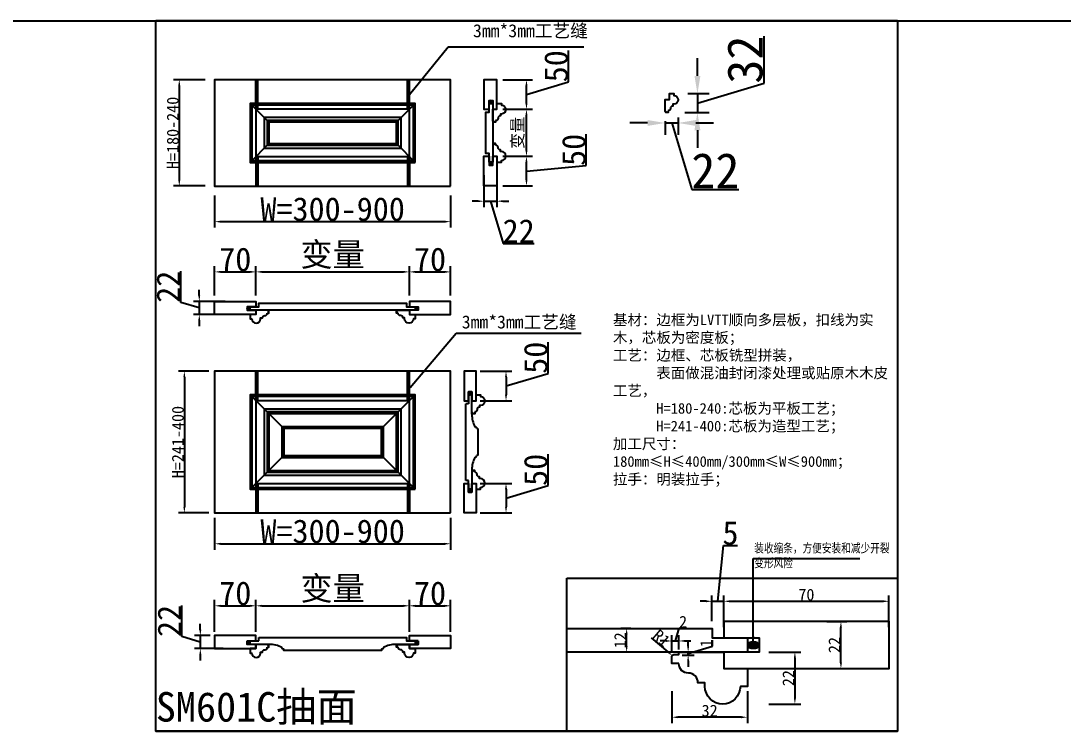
# Model space of a CAD drawing. Header units: millimetres. Extents: x 85186 to 129000, y -77269 to -36327.
# Drawn here: x 95786 to 97553, y -47209 to -46005 of the extents above; entities that cross this region are included whole.
import ezdxf

# ---------------------------------------------------------------- set-up
doc = ezdxf.new("R2010")
doc.units = ezdxf.units.MM
doc.styles.add('KLF-1_宋体', font='SimSun.ttf')
doc.styles.add('KLF_宋体', font='SimSun.ttf')
doc.styles.get("Standard").update_dxf_attribs({"font": 'SimSun.ttf'})
doc.styles.add('ZB_宋体', font='SimSun.ttf')
doc.styles.add('宋体', font='SimSun.ttf', dxfattribs={"width": 0.8})
doc.dimstyles.new('副本 客来福衣柜标注大', dxfattribs={"dimscale": 20, "dimtxt": 3, "dimasz": 1.5, "dimexe": 1, "dimexo": 1.5, "dimgap": 0.1, "dimtad": 1, "dimdec": 0, "dimzin": 0, "dimdsep": 46, "dimtxsty": 'KLF_宋体', "dimcen": 0, "dimclrd": 251, "dimclre": 251, "dimclrt": 256, "dimadec": 0, "dimazin": 0, "dimtfac": 1, "dimtdec": 0, "dimtofl": 0, "dimtmove": 1, "dimatfit": 3, "dimfxlon": 1, "dimtolj": 1, "dimtzin": 0, "dimarcsym": 0})
doc.dimstyles.new('客来福标注小', dxfattribs={"dimscale": 20, "dimtxt": 2, "dimasz": 0.5, "dimexe": 0.5, "dimexo": 0, "dimgap": 0.05, "dimtad": 1, "dimdec": 0, "dimzin": 0, "dimdsep": 46, "dimtxsty": 'Standard', "dimcen": 0, "dimclrd": 256, "dimclre": 256, "dimclrt": 256, "dimadec": 0, "dimazin": 0, "dimtfac": 1, "dimtdec": 0, "dimtofl": 0, "dimtmove": 1, "dimatfit": 3, "dimfxl": 2.2, "dimfxlon": 1, "dimtolj": 1, "dimtzin": 0, "dimarcsym": 0})

# ---------------------------------------------------------------- blocks, each defined once
blk = doc.blocks.new('*D2208')
at = {"lineweight": -2, "transparency": 16777216}
for p, q in [((96114.7, -47040.6), (96114.7, -46986.6)), ((96184.7, -47040.6), (96184.7, -46986.6)), ((96124.7, -46996.6), (96174.7, -46996.6))]:
    blk.add_line(p, q, dxfattribs=at)
at = {"transparency": 16777216}
for points in [[(96124.7, -46994.9), (96124.7, -46998.3), (96114.7, -46996.6)], [(96174.7, -46994.9), (96174.7, -46998.3), (96184.7, -46996.6)]]:
    blk.add_solid(points, dxfattribs=at)
at = {"layer": 'Defpoints', "color": 0, "transparency": 16777216}
for p in [(96184.7, -46996.6), (96114.7, -47047.2), (96184.7, -47047.2)]:
    blk.add_point(p, dxfattribs=at)
at = {"transparency": 16777216, "insert": (96149.7, -46975.6), "char_height": 40, "attachment_point": 5, "style": 'KLF-1_宋体'}
blk.add_mtext('\\A1;70', dxfattribs=at)
blk = doc.blocks.new('*D2209')
at = {"lineweight": -2, "transparency": 16777216}
for p, q in [((96184.7, -47040.6), (96184.7, -46986.6)), ((96444.7, -47040.6), (96444.7, -46986.6)), ((96194.7, -46996.6), (96434.7, -46996.6))]:
    blk.add_line(p, q, dxfattribs=at)
at = {"transparency": 16777216}
for points in [[(96194.7, -46994.9), (96194.7, -46998.3), (96184.7, -46996.6)], [(96434.7, -46994.9), (96434.7, -46998.3), (96444.7, -46996.6)]]:
    blk.add_solid(points, dxfattribs=at)
at = {"layer": 'Defpoints', "color": 0, "transparency": 16777216}
for p in [(96444.7, -46996.6), (96184.7, -47047.2), (96444.7, -47047.2)]:
    blk.add_point(p, dxfattribs=at)
at = {"transparency": 16777216, "insert": (96314.7, -46969.3), "char_height": 40, "attachment_point": 5, "style": 'KLF-1_宋体'}
blk.add_mtext('\\A1;变量', dxfattribs=at)
blk = doc.blocks.new('*D2210')
at = {"lineweight": -2, "transparency": 16777216}
for p, q in [((96444.7, -47040.6), (96444.7, -46986.6)), ((96514.7, -47040.6), (96514.7, -46986.6)), ((96454.7, -46996.6), (96504.7, -46996.6))]:
    blk.add_line(p, q, dxfattribs=at)
at = {"transparency": 16777216}
for points in [[(96454.7, -46994.9), (96454.7, -46998.3), (96444.7, -46996.6)], [(96504.7, -46994.9), (96504.7, -46998.3), (96514.7, -46996.6)]]:
    blk.add_solid(points, dxfattribs=at)
at = {"layer": 'Defpoints', "color": 0, "transparency": 16777216}
for p in [(96514.7, -46996.6), (96444.7, -47047.2), (96514.7, -47047.2)]:
    blk.add_point(p, dxfattribs=at)
at = {"transparency": 16777216, "insert": (96479.7, -46975.6), "char_height": 40, "attachment_point": 5, "style": 'KLF-1_宋体'}
blk.add_mtext('\\A1;70', dxfattribs=at)
blk = doc.blocks.new('*D2211')
at = {"lineweight": -2, "transparency": 16777216}
for p, q in [((96114.7, -46847.5), (96114.7, -46901.5)), ((96514.7, -46847.5), (96514.7, -46901.5)), ((96124.7, -46891.5), (96504.7, -46891.5))]:
    blk.add_line(p, q, dxfattribs=at)
at = {"transparency": 16777216}
for points in [[(96124.7, -46889.8), (96124.7, -46893.1), (96114.7, -46891.5)], [(96504.7, -46889.8), (96504.7, -46893.1), (96514.7, -46891.5)]]:
    blk.add_solid(points, dxfattribs=at)
at = {"layer": 'Defpoints', "color": 0, "transparency": 16777216}
for p in [(96114.7, -46839.1), (96514.7, -46839.1), (96514.7, -46891.5)]:
    blk.add_point(p, dxfattribs=at)
at = {"transparency": 16777216, "insert": (96314.7, -46870.5), "char_height": 40, "attachment_point": 5, "style": 'KLF-1_宋体'}
blk.add_mtext('\\A1;W=300-900', dxfattribs=at)
blk = doc.blocks.new('*D2212')
at = {"lineweight": -2, "transparency": 16777216}
for p, q in [((96104.7, -46599.1), (96053.4, -46599.1)), ((96063.4, -46609.1), (96063.4, -46829.1)), ((96104.7, -46839.1), (96053.4, -46839.1))]:
    blk.add_line(p, q, dxfattribs=at)
at = {"transparency": 16777216}
for points in [[(96061.7, -46609.1), (96065, -46609.1), (96063.4, -46599.1)], [(96061.7, -46829.1), (96065, -46829.1), (96063.4, -46839.1)]]:
    blk.add_solid(points, dxfattribs=at)
at = {"layer": 'Defpoints', "color": 0, "transparency": 16777216}
for p in [(96104.7, -46599.1), (96063.4, -46839.1), (96104.7, -46839.1)]:
    blk.add_point(p, dxfattribs=at)
at = {"transparency": 16777216, "insert": (96052.4, -46719.1), "char_height": 40, "attachment_point": 5, "rotation": 90, "style": 'KLF-1_宋体'}
blk.add_mtext('\\A1;{\\H0.5x;H=241-400}', dxfattribs=at)
blk = doc.blocks.new('*D2213')
at = {"lineweight": -2, "transparency": 16777216}
for p, q in [((96114.7, -46301.6), (96114.7, -46355.6)), ((96514.7, -46301.6), (96514.7, -46355.6)), ((96124.7, -46345.6), (96504.7, -46345.6))]:
    blk.add_line(p, q, dxfattribs=at)
at = {"transparency": 16777216}
for points in [[(96124.7, -46344), (96124.7, -46347.3), (96114.7, -46345.6)], [(96504.7, -46344), (96504.7, -46347.3), (96514.7, -46345.6)]]:
    blk.add_solid(points, dxfattribs=at)
at = {"layer": 'Defpoints', "color": 0, "transparency": 16777216}
for p in [(96114.7, -46294.8), (96514.7, -46294.8), (96514.7, -46345.6)]:
    blk.add_point(p, dxfattribs=at)
at = {"transparency": 16777216, "insert": (96314.7, -46324.6), "char_height": 40, "attachment_point": 5, "style": 'KLF-1_宋体'}
blk.add_mtext('\\A1;W=300-900', dxfattribs=at)
blk = doc.blocks.new('*D2214')
at = {"lineweight": -2, "transparency": 16777216}
for p, q in [((96114.7, -46470.8), (96114.7, -46420.8)), ((96184.7, -46470.8), (96184.7, -46420.8)), ((96124.7, -46430.8), (96174.7, -46430.8))]:
    blk.add_line(p, q, dxfattribs=at)
at = {"transparency": 16777216}
for points in [[(96124.7, -46429.1), (96124.7, -46432.4), (96114.7, -46430.8)], [(96174.7, -46429.1), (96174.7, -46432.4), (96184.7, -46430.8)]]:
    blk.add_solid(points, dxfattribs=at)
at = {"layer": 'Defpoints', "color": 0, "transparency": 16777216}
for p in [(96184.7, -46430.8), (96114.7, -46470.8), (96184.7, -46470.8)]:
    blk.add_point(p, dxfattribs=at)
at = {"transparency": 16777216, "insert": (96149.7, -46409.8), "char_height": 40, "attachment_point": 5, "style": 'KLF-1_宋体'}
blk.add_mtext('\\A1;70', dxfattribs=at)
blk = doc.blocks.new('*D2215')
at = {"lineweight": -2, "transparency": 16777216}
for p, q in [((96184.7, -46470.8), (96184.7, -46420.8)), ((96444.7, -46470.8), (96444.7, -46420.8)), ((96194.7, -46430.8), (96434.7, -46430.8))]:
    blk.add_line(p, q, dxfattribs=at)
at = {"transparency": 16777216}
for points in [[(96194.7, -46429.1), (96194.7, -46432.4), (96184.7, -46430.8)], [(96434.7, -46429.1), (96434.7, -46432.4), (96444.7, -46430.8)]]:
    blk.add_solid(points, dxfattribs=at)
at = {"layer": 'Defpoints', "color": 0, "transparency": 16777216}
for p in [(96444.7, -46430.8), (96184.7, -46470.8), (96444.7, -46470.8)]:
    blk.add_point(p, dxfattribs=at)
at = {"transparency": 16777216, "insert": (96314.7, -46403.5), "char_height": 40, "attachment_point": 5, "style": 'KLF-1_宋体'}
blk.add_mtext('\\A1;变量', dxfattribs=at)
blk = doc.blocks.new('*D2216')
at = {"lineweight": -2, "transparency": 16777216}
for p, q in [((96444.7, -46470.8), (96444.7, -46420.8)), ((96514.7, -46470.8), (96514.7, -46420.8)), ((96454.7, -46430.8), (96504.7, -46430.8))]:
    blk.add_line(p, q, dxfattribs=at)
at = {"transparency": 16777216}
for points in [[(96454.7, -46429.1), (96454.7, -46432.4), (96444.7, -46430.8)], [(96504.7, -46429.1), (96504.7, -46432.4), (96514.7, -46430.8)]]:
    blk.add_solid(points, dxfattribs=at)
at = {"layer": 'Defpoints', "color": 0, "transparency": 16777216}
for p in [(96514.7, -46430.8), (96444.7, -46470.8), (96514.7, -46470.8)]:
    blk.add_point(p, dxfattribs=at)
at = {"transparency": 16777216, "insert": (96479.7, -46409.8), "char_height": 40, "attachment_point": 5, "style": 'KLF-1_宋体'}
blk.add_mtext('\\A1;70', dxfattribs=at)
blk = doc.blocks.new('*D2217')
at = {"lineweight": -2, "transparency": 16777216}
for p, q in [((96098.8, -46105.2), (96044.8, -46105.2)), ((96054.8, -46115.2), (96054.8, -46275.2)), ((96098.8, -46285.2), (96044.8, -46285.2))]:
    blk.add_line(p, q, dxfattribs=at)
at = {"transparency": 16777216}
for points in [[(96053.1, -46115.2), (96056.4, -46115.2), (96054.8, -46105.2)], [(96053.1, -46275.2), (96056.4, -46275.2), (96054.8, -46285.2)]]:
    blk.add_solid(points, dxfattribs=at)
at = {"layer": 'Defpoints', "color": 0, "transparency": 16777216}
for p in [(96101.9, -46105.2), (96054.8, -46285.2), (96101.9, -46285.2)]:
    blk.add_point(p, dxfattribs=at)
at = {"transparency": 16777216, "insert": (96043.8, -46195.2), "char_height": 40, "attachment_point": 5, "rotation": 90, "style": 'KLF-1_宋体'}
blk.add_mtext('\\A1;{\\H0.5x;H=180-240}', dxfattribs=at)
blk = doc.blocks.new('*D2227')
at = {"lineweight": -2, "transparency": 16777216}
for p, q in [((97054.2, -47075.1), (97108.2, -47075.1)), ((97098.2, -47085.1), (97098.2, -47153.1)), ((97054.2, -47163.1), (97108.2, -47163.1))]:
    blk.add_line(p, q, dxfattribs=at)
at = {"transparency": 16777216}
for points in [[(97096.5, -47085.1), (97099.9, -47085.1), (97098.2, -47075.1)], [(97096.5, -47153.1), (97099.9, -47153.1), (97098.2, -47163.1)]]:
    blk.add_solid(points, dxfattribs=at)
at = {"layer": 'Defpoints', "color": 0, "transparency": 16777216}
for p in [(96962.8, -47075.1), (96975.7, -47163.1), (97098.2, -47163.1)]:
    blk.add_point(p, dxfattribs=at)
at = {"transparency": 16777216, "insert": (97087.2, -47119.1), "char_height": 40, "attachment_point": 5, "rotation": 90, "style": 'KLF-1_宋体'}
blk.add_mtext('\\A1;{\\H0.5x;22}', dxfattribs=at)
blk = doc.blocks.new('*D2228')
at = {"lineweight": -2, "transparency": 16777216}
for p, q in [((96889.7, -47141.4), (96889.7, -47195.4)), ((97017.7, -47141.4), (97017.7, -47195.4)), ((97007.7, -47185.4), (96899.7, -47185.4))]:
    blk.add_line(p, q, dxfattribs=at)
at = {"transparency": 16777216}
for points in [[(96899.7, -47183.7), (96899.7, -47187.1), (96889.7, -47185.4)], [(97007.7, -47183.7), (97007.7, -47187.1), (97017.7, -47185.4)]]:
    blk.add_solid(points, dxfattribs=at)
at = {"layer": 'Defpoints', "color": 0, "transparency": 16777216}
for p in [(96889.7, -47086.3), (97017.7, -47118.1), (96889.7, -47185.4)]:
    blk.add_point(p, dxfattribs=at)
at = {"transparency": 16777216, "insert": (96953.7, -47174.4), "char_height": 40, "attachment_point": 5, "style": 'KLF-1_宋体'}
blk.add_mtext('\\A1;{\\H0.5x;32}', dxfattribs=at)
blk = doc.blocks.new('*D2277')
at = {"lineweight": -2, "transparency": 16777216}
for p, q in [((97152.1, -47023.1), (97186.2, -47023.1)), ((97176.2, -47093.1), (97176.2, -47033.1)), ((97152.1, -47103.1), (97186.2, -47103.1))]:
    blk.add_line(p, q, dxfattribs=at)
at = {"transparency": 16777216}
for points in [[(97174.6, -47033.1), (97177.9, -47033.1), (97176.2, -47023.1)], [(97174.6, -47093.1), (97177.9, -47093.1), (97176.2, -47103.1)]]:
    blk.add_solid(points, dxfattribs=at)
at = {"layer": 'Defpoints', "color": 0, "transparency": 16777216}
for p in [(97152.1, -47023.1), (97176.2, -47023.1), (97152.1, -47103.1)]:
    blk.add_point(p, dxfattribs=at)
at = {"transparency": 16777216, "insert": (97165.2, -47063.1), "char_height": 40, "attachment_point": 5, "rotation": 90, "style": 'KLF-1_宋体'}
blk.add_mtext('\\A1;{\\H0.5x;22}', dxfattribs=at)
blk = doc.blocks.new('*D2278')
at = {"lineweight": -2, "transparency": 16777216}
for p, q in [((96977.7, -47032.9), (96977.7, -46978.9)), ((96987.7, -46988.9), (97247.7, -46988.9)), ((97257.7, -47032.9), (97257.7, -46978.9))]:
    blk.add_line(p, q, dxfattribs=at)
at = {"transparency": 16777216}
for points in [[(96987.7, -46987.3), (96987.7, -46990.6), (96977.7, -46988.9)], [(97247.7, -46987.3), (97247.7, -46990.6), (97257.7, -46988.9)]]:
    blk.add_solid(points, dxfattribs=at)
at = {"layer": 'Defpoints', "color": 0, "transparency": 16777216}
for p in [(97257.7, -46988.9), (96977.7, -47099.4), (97257.7, -47099.4)]:
    blk.add_point(p, dxfattribs=at)
at = {"transparency": 16777216, "insert": (97117.7, -46977.9), "char_height": 40, "attachment_point": 5, "style": 'KLF-1_宋体'}
blk.add_mtext('\\A1;{\\H0.5x;70}', dxfattribs=at)
blk = doc.blocks.new('*D2279')
at = {"lineweight": -2, "transparency": 16777216}
for p, q in [((96967.7, -46988.9), (96977.2, -46894.3)), ((96977.2, -46894.3), (97000.9, -46894.3)), ((96947.7, -46988.9), (96937.7, -46988.9)), ((96957.7, -47022.6), (96957.7, -46978.9)), ((96957.7, -46988.9), (96977.7, -46988.9)), ((96977.7, -47024.6), (96977.7, -46978.9)), ((96987.7, -46988.9), (96997.7, -46988.9))]:
    blk.add_line(p, q, dxfattribs=at)
at = {"transparency": 16777216}
for points in [[(96947.7, -46987.3), (96947.7, -46990.6), (96957.7, -46988.9)], [(96987.7, -46987.3), (96987.7, -46990.6), (96977.7, -46988.9)]]:
    blk.add_solid(points, dxfattribs=at)
at = {"layer": 'Defpoints', "color": 0, "transparency": 16777216}
for p in [(96977.7, -46988.9), (96957.7, -47022.6), (96977.7, -47024.6)]:
    blk.add_point(p, dxfattribs=at)
at = {"transparency": 16777216, "insert": (96989, -46873.3), "char_height": 40, "attachment_point": 5, "style": 'KLF-1_宋体'}
blk.add_mtext('\\A1;5', dxfattribs=at)
blk = doc.blocks.new('*D2280')
at = {"lineweight": -2, "transparency": 16777216}
for p, q in [((96058.9, -47048.7), (96058.9, -46996)), ((96090.4, -47037.2), (96090.4, -47027.2)), ((96090.4, -47058.2), (96058.9, -47048.7)), ((96107.4, -47047.2), (96080.4, -47047.2)), ((96090.4, -47047.2), (96090.4, -47069.2)), ((96129.3, -47069.2), (96080.4, -47069.2)), ((96090.4, -47079.2), (96090.4, -47089.2))]:
    blk.add_line(p, q, dxfattribs=at)
at = {"transparency": 16777216}
for points in [[(96088.8, -47037.2), (96092.1, -47037.2), (96090.4, -47047.2)], [(96088.8, -47079.2), (96092.1, -47079.2), (96090.4, -47069.2)]]:
    blk.add_solid(points, dxfattribs=at)
at = {"layer": 'Defpoints', "color": 0, "transparency": 16777216}
for p in [(96107.4, -47047.2), (96090.4, -47069.2), (96129.3, -47069.2)]:
    blk.add_point(p, dxfattribs=at)
at = {"transparency": 16777216, "insert": (96037.9, -47022.3), "char_height": 40, "attachment_point": 5, "rotation": 90, "style": 'KLF-1_宋体'}
blk.add_mtext('\\A1;22', dxfattribs=at)
blk = doc.blocks.new('*D2281')
at = {"lineweight": -2, "transparency": 16777216}
for p, q in [((96057.2, -46482.4), (96057.2, -46429.7)), ((96088.7, -46470.9), (96088.7, -46460.9)), ((96132.7, -46480.9), (96078.7, -46480.9)), ((96088.7, -46480.9), (96088.7, -46502.9)), ((96088.7, -46491.9), (96057.2, -46482.4)), ((96132.7, -46502.9), (96078.7, -46502.9)), ((96088.7, -46512.9), (96088.7, -46522.9))]:
    blk.add_line(p, q, dxfattribs=at)
at = {"transparency": 16777216}
for points in [[(96087, -46470.9), (96090.3, -46470.9), (96088.7, -46480.9)], [(96087, -46512.9), (96090.3, -46512.9), (96088.7, -46502.9)]]:
    blk.add_solid(points, dxfattribs=at)
at = {"layer": 'Defpoints', "color": 0, "transparency": 16777216}
for p in [(96137.2, -46480.9), (96088.7, -46502.9), (96137.2, -46502.9)]:
    blk.add_point(p, dxfattribs=at)
at = {"transparency": 16777216, "insert": (96036.2, -46456), "char_height": 40, "attachment_point": 5, "rotation": 90, "style": 'KLF-1_宋体'}
blk.add_mtext('\\A1;22', dxfattribs=at)
blk = doc.blocks.new('*D2282')
at = {"lineweight": -2, "transparency": 16777216}
for p, q in [((96820.1, -47035.1), (96803, -47035.1)), ((96813, -47065.1), (96813, -47045.1)), ((96820.1, -47075.1), (96803, -47075.1))]:
    blk.add_line(p, q, dxfattribs=at)
at = {"transparency": 16777216}
for points in [[(96811.3, -47045.1), (96814.7, -47045.1), (96813, -47035.1)], [(96811.3, -47065.1), (96814.7, -47065.1), (96813, -47075.1)]]:
    blk.add_solid(points, dxfattribs=at)
at = {"layer": 'Defpoints', "color": 0, "transparency": 16777216}
for p in [(96813, -47035.1), (96820.1, -47035.1), (96820.1, -47075.1)]:
    blk.add_point(p, dxfattribs=at)
at = {"transparency": 16777216, "insert": (96802, -47055.1), "char_height": 40, "attachment_point": 5, "rotation": 90, "style": 'KLF-1_宋体'}
blk.add_mtext('\\A1;{\\H0.5x;12}', dxfattribs=at)
blk = doc.blocks.new('*D2289')
at = {"lineweight": -2, "transparency": 16777216}
for p, q in [((96680.1, -46602.7), (96680.1, -46549.7)), ((96564.6, -46599.1), (96618.6, -46599.1)), ((96608.6, -46624.1), (96680.1, -46602.7)), ((96608.6, -46609.1), (96608.6, -46639.1)), ((96564.6, -46649.1), (96618.6, -46649.1))]:
    blk.add_line(p, q, dxfattribs=at)
at = {"transparency": 16777216}
for points in [[(96606.9, -46609.1), (96610.3, -46609.1), (96608.6, -46599.1)], [(96606.9, -46639.1), (96610.3, -46639.1), (96608.6, -46649.1)]]:
    blk.add_solid(points, dxfattribs=at)
at = {"layer": 'Defpoints', "color": 0, "transparency": 16777216}
for p in [(96463.8, -46599.1), (96463.8, -46649.1), (96608.6, -46649.1)]:
    blk.add_point(p, dxfattribs=at)
at = {"transparency": 16777216, "insert": (96659.1, -46576.2), "char_height": 40, "attachment_point": 5, "rotation": 90, "style": 'KLF-1_宋体'}
blk.add_mtext('\\A1;50', dxfattribs=at)
blk = doc.blocks.new('*D2290')
at = {"lineweight": -2, "transparency": 16777216}
for p, q in [((96680.1, -46792.7), (96680.1, -46739.7)), ((96564.6, -46789.1), (96618.6, -46789.1)), ((96608.6, -46814.1), (96680.1, -46792.7)), ((96608.6, -46799.1), (96608.6, -46829.1)), ((96564.6, -46839.1), (96618.6, -46839.1))]:
    blk.add_line(p, q, dxfattribs=at)
at = {"transparency": 16777216}
for points in [[(96606.9, -46799.1), (96610.3, -46799.1), (96608.6, -46789.1)], [(96606.9, -46829.1), (96610.3, -46829.1), (96608.6, -46839.1)]]:
    blk.add_solid(points, dxfattribs=at)
at = {"layer": 'Defpoints', "color": 0, "transparency": 16777216}
for p in [(96463.8, -46789.1), (96463.8, -46839.1), (96608.6, -46839.1)]:
    blk.add_point(p, dxfattribs=at)
at = {"transparency": 16777216, "insert": (96659.1, -46766.2), "char_height": 40, "attachment_point": 5, "rotation": 90, "style": 'KLF-1_宋体'}
blk.add_mtext('\\A1;50', dxfattribs=at)
blk = doc.blocks.new('*D2291')
at = {"lineweight": -2, "transparency": 16777216}
for p, q in [((96571.2, -46267), (96571.2, -46321)), ((96593.2, -46267), (96593.2, -46321)), ((96561.2, -46311), (96551.2, -46311)), ((96571.2, -46311), (96593.2, -46311)), ((96582.2, -46311), (96603.6, -46382.5)), ((96603.2, -46311), (96613.2, -46311)), ((96603.6, -46382.5), (96656.3, -46382.5))]:
    blk.add_line(p, q, dxfattribs=at)
at = {"transparency": 16777216}
for points in [[(96561.2, -46309.3), (96561.2, -46312.6), (96571.2, -46311)], [(96603.2, -46309.3), (96603.2, -46312.6), (96593.2, -46311)]]:
    blk.add_solid(points, dxfattribs=at)
at = {"layer": 'Defpoints', "color": 0, "transparency": 16777216}
for p in [(96571.2, -46262.4), (96593.2, -46262.4), (96593.2, -46311)]:
    blk.add_point(p, dxfattribs=at)
at = {"transparency": 16777216, "insert": (96630, -46361.5), "char_height": 40, "attachment_point": 5, "style": 'KLF-1_宋体'}
blk.add_mtext('\\A1;22', dxfattribs=at)
blk = doc.blocks.new('*D2292')
at = {"lineweight": -2, "transparency": 16777216}
for p, q in [((96744.7, -46250.5), (96744.7, -46197.5)), ((96603.2, -46234.9), (96653.2, -46234.9)), ((96643.2, -46274.9), (96643.2, -46244.9)), ((96643.2, -46259.9), (96744.7, -46250.5)), ((96603.2, -46284.9), (96653.2, -46284.9))]:
    blk.add_line(p, q, dxfattribs=at)
at = {"transparency": 16777216}
for points in [[(96641.6, -46244.9), (96644.9, -46244.9), (96643.2, -46234.9)], [(96641.6, -46274.9), (96644.9, -46274.9), (96643.2, -46284.9)]]:
    blk.add_solid(points, dxfattribs=at)
at = {"layer": 'Defpoints', "color": 0, "transparency": 16777216}
for p in [(96603.2, -46234.9), (96643.2, -46234.9), (96603.2, -46284.9)]:
    blk.add_point(p, dxfattribs=at)
at = {"transparency": 16777216, "insert": (96723.7, -46224), "char_height": 40, "attachment_point": 5, "rotation": 90, "style": 'KLF-1_宋体'}
blk.add_mtext('\\A1;50', dxfattribs=at)
blk = doc.blocks.new('*D2293')
at = {"lineweight": -2, "transparency": 16777216}
for p, q in [((96603.2, -46155.2), (96653.2, -46155.2)), ((96643.2, -46224.9), (96643.2, -46165.2)), ((96603.2, -46234.9), (96653.2, -46234.9))]:
    blk.add_line(p, q, dxfattribs=at)
at = {"transparency": 16777216}
for points in [[(96641.6, -46165.2), (96644.9, -46165.2), (96643.2, -46155.2)], [(96641.6, -46224.9), (96644.9, -46224.9), (96643.2, -46234.9)]]:
    blk.add_solid(points, dxfattribs=at)
at = {"layer": 'Defpoints', "color": 0, "transparency": 16777216}
for p in [(96603.2, -46155.2), (96643.2, -46155.2), (96603.2, -46234.9)]:
    blk.add_point(p, dxfattribs=at)
at = {"transparency": 16777216, "insert": (96629.1, -46195.1), "char_height": 40, "attachment_point": 5, "rotation": 90, "style": 'KLF-1_宋体'}
blk.add_mtext('\\A1;{\\H0.5x;变量}', dxfattribs=at)
blk = doc.blocks.new('*D2294')
at = {"lineweight": -2, "transparency": 16777216}
for p, q in [((96714.7, -46108.8), (96714.7, -46055.8)), ((96603.2, -46105.2), (96653.2, -46105.2)), ((96643.2, -46130.2), (96714.7, -46108.8)), ((96643.2, -46145.2), (96643.2, -46115.2)), ((96603.2, -46155.2), (96653.2, -46155.2))]:
    blk.add_line(p, q, dxfattribs=at)
at = {"transparency": 16777216}
for points in [[(96641.6, -46115.2), (96644.9, -46115.2), (96643.2, -46105.2)], [(96641.6, -46145.2), (96644.9, -46145.2), (96643.2, -46155.2)]]:
    blk.add_solid(points, dxfattribs=at)
at = {"layer": 'Defpoints', "color": 0, "transparency": 16777216}
for p in [(96603.2, -46105.2), (96643.2, -46105.2), (96603.2, -46155.2)]:
    blk.add_point(p, dxfattribs=at)
at = {"transparency": 16777216, "insert": (96693.7, -46082.3), "char_height": 40, "attachment_point": 5, "rotation": 90, "style": 'KLF-1_宋体'}
blk.add_mtext('\\A1;50', dxfattribs=at)
blk = doc.blocks.new('*D2309')
at = {"lineweight": -2, "transparency": 16777216}
blk.add_line((96854.7, -47050.8), (96882.8, -47074.6), dxfattribs=at)
at = {"transparency": 16777216}
blk.add_solid([(96883.9, -47073.3), (96881.8, -47075.9), (96890.5, -47081.1)], dxfattribs=at)
at = {"layer": 'Defpoints', "color": 0, "transparency": 16777216}
for p in [(96890.5, -47081.1), (96892.7, -47083)]:
    blk.add_point(p, dxfattribs=at)
at = {"transparency": 16777216, "insert": (96872.1, -47051.1), "char_height": 40, "attachment_point": 5, "rotation": 319.7282, "style": 'ZB_宋体'}
blk.add_mtext('\\A1;{\\H0.5x;R1}', dxfattribs=at)
blk = doc.blocks.new('*D2310')
at = {"lineweight": -2, "transparency": 16777216}
for p, q in [((96889.7, -47075.6), (96889.7, -47046.2)), ((96895.7, -47056.2), (96902.2, -47034.7)), ((96901.7, -47070.7), (96901.7, -47046.2)), ((96902.2, -47034.7), (96915.3, -47034.7)), ((96879.7, -47056.2), (96869.7, -47056.2)), ((96889.7, -47056.2), (96901.7, -47056.2)), ((96911.7, -47056.2), (96921.7, -47056.2))]:
    blk.add_line(p, q, dxfattribs=at)
at = {"transparency": 16777216}
for points in [[(96879.7, -47054.5), (96879.7, -47057.8), (96889.7, -47056.2)], [(96911.7, -47054.5), (96911.7, -47057.8), (96901.7, -47056.2)]]:
    blk.add_solid(points, dxfattribs=at)
at = {"layer": 'Defpoints', "color": 0, "transparency": 16777216}
for p in [(96901.7, -47056.2), (96889.7, -47075.6), (96901.7, -47070.7)]:
    blk.add_point(p, dxfattribs=at)
at = {"transparency": 16777216, "insert": (96908.7, -47023.7), "char_height": 40, "attachment_point": 5, "style": 'KLF-1_宋体'}
blk.add_mtext('\\A1;{\\H0.5x;2}', dxfattribs=at)
blk = doc.blocks.new('*D2311')
at = {"lineweight": -2, "transparency": 16777216}
for p, q in [((96917.3, -47065.1), (96917.3, -47055.1)), ((96958.8, -47065.1), (96958.8, -47055)), ((96906.9, -47075.1), (96927.3, -47075.1)), ((96906.9, -47080), (96927.3, -47080)), ((96917.3, -47077.6), (96958.8, -47065.1)), ((96917.3, -47080), (96917.3, -47075.1)), ((96917.3, -47090), (96917.3, -47100))]:
    blk.add_line(p, q, dxfattribs=at)
at = {"transparency": 16777216}
for points in [[(96915.6, -47065.1), (96918.9, -47065.1), (96917.3, -47075.1)], [(96915.6, -47090), (96918.9, -47090), (96917.3, -47080)]]:
    blk.add_solid(points, dxfattribs=at)
at = {"layer": 'Defpoints', "color": 0, "transparency": 16777216}
for p in [(96906.9, -47075.1), (96906.9, -47080), (96917.3, -47075.1)]:
    blk.add_point(p, dxfattribs=at)
at = {"transparency": 16777216, "insert": (96947.8, -47060), "char_height": 40, "attachment_point": 5, "rotation": 90, "style": 'KLF-1_宋体'}
blk.add_mtext('\\A1;{\\H0.5x;1}', dxfattribs=at)
blk = doc.blocks.new('*D2357')
at = {"color": 251, "lineweight": -2, "transparency": 16777216}
for p, q in [((97046, -46110.8), (97046, -46031.4)), ((96933, -46098.7), (96933, -46068.7)), ((96933, -46144.7), (97046, -46110.8)), ((96916.9, -46128.7), (96953, -46128.7)), ((96933, -46128.7), (96933, -46160.7)), ((96911.8, -46160.7), (96953, -46160.7)), ((96933, -46190.7), (96933, -46220.7))]:
    blk.add_line(p, q, dxfattribs=at)
at = {"color": 251, "transparency": 16777216}
for points in [[(96928, -46098.7), (96938, -46098.7), (96933, -46128.7)], [(96928, -46190.7), (96938, -46190.7), (96933, -46160.7)]]:
    blk.add_solid(points, dxfattribs=at)
at = {"layer": 'Defpoints', "color": 0, "transparency": 16777216}
for p in [(96886.9, -46128.7), (96881.8, -46160.7), (96933, -46160.7)]:
    blk.add_point(p, dxfattribs=at)
at = {"transparency": 16777216, "insert": (97014, -46071.1), "char_height": 60, "attachment_point": 5, "rotation": 90, "style": 'KLF_宋体'}
blk.add_mtext('\\A1;32', dxfattribs=at)
blk = doc.blocks.new('*D2358')
at = {"color": 251, "lineweight": -2, "transparency": 16777216}
for p, q in [((96848.4, -46178.4), (96818.4, -46178.4)), ((96878.4, -46175.3), (96878.4, -46198.4)), ((96878.4, -46178.4), (96900.4, -46178.4)), ((96889.4, -46178.4), (96923.3, -46291.4)), ((96900.4, -46169.2), (96900.4, -46198.4)), ((96930.4, -46178.4), (96960.4, -46178.4)), ((96923.3, -46291.4), (97003.4, -46291.4))]:
    blk.add_line(p, q, dxfattribs=at)
at = {"color": 251, "transparency": 16777216}
for points in [[(96848.4, -46173.4), (96848.4, -46183.4), (96878.4, -46178.4)], [(96930.4, -46173.4), (96930.4, -46183.4), (96900.4, -46178.4)]]:
    blk.add_solid(points, dxfattribs=at)
at = {"layer": 'Defpoints', "color": 0, "transparency": 16777216}
for p in [(96900.4, -46139.2), (96878.4, -46145.3), (96900.4, -46178.4)]:
    blk.add_point(p, dxfattribs=at)
at = {"transparency": 16777216, "insert": (96963.4, -46259.4), "char_height": 60, "attachment_point": 5, "style": 'KLF_宋体'}
blk.add_mtext('\\A1;22', dxfattribs=at)

msp = doc.modelspace()

# ---------------------------------------------------------------- hatches: boundary and pattern name
h = msp.add_hatch(color=256)
edge = h.paths.add_edge_path()
edge.add_ellipse((96583.156, -46142.734), major_axis=(0, 2.5), ratio=0.54947899, start_angle=0, end_angle=360, ccw=False)
h = msp.add_hatch(color=256)
edge = h.paths.add_edge_path()
edge.add_ellipse((96583.156, -46247.435), major_axis=(0, -2.5), ratio=0.54947899, start_angle=0, end_angle=360)
h = msp.add_hatch(color=256)
edge = h.paths.add_edge_path()
edge.add_ellipse((96172.2, -46492.853), major_axis=(-2.5, 0), ratio=0.54947899, start_angle=0, end_angle=360)
h = msp.add_hatch(color=256)
edge = h.paths.add_edge_path()
edge.add_ellipse((96457.2, -46492.853), major_axis=(2.5, 0), ratio=0.54947899, start_angle=0, end_angle=360, ccw=False)
h = msp.add_hatch(color=256)
edge = h.paths.add_edge_path()
edge.add_ellipse((96547.73, -46636.614), major_axis=(0, 2.5), ratio=0.54947899, start_angle=0, end_angle=360, ccw=False)
h = msp.add_hatch(color=256)
edge = h.paths.add_edge_path()
edge.add_ellipse((96547.73, -46801.614), major_axis=(0, -2.5), ratio=0.54947899, start_angle=0, end_angle=360)
h = msp.add_hatch(color=256)
edge = h.paths.add_edge_path()
edge.add_ellipse((96172.2, -47059.157), major_axis=(-2.5, 0), ratio=0.54947899, start_angle=0, end_angle=360)
h = msp.add_hatch(color=256)
edge = h.paths.add_edge_path()
edge.add_ellipse((96457.2, -47059.157), major_axis=(2.5, 0), ratio=0.54947899, start_angle=0, end_angle=360, ccw=False)
h = msp.add_hatch(color=256)
edge = h.paths.add_edge_path()
edge.add_ellipse((97027.749, -47063.105), major_axis=(10, 0), ratio=0.54947899, start_angle=0, end_angle=360, ccw=False)

# ---------------------------------------------------------------- linework, layer by layer
for p, q in [((85318.615, -46005.375), (128999.726, -46005.375)), ((96560.858, -46005.375), (96229.7, -46005.375)), ((96698.968, -46005.375), (96560.858, -46005.375)), ((96560.858, -46005.375), (97037.997, -46005.375)), ((97037.997, -46005.375), (96698.968, -46005.375)), ((97272.198, -46005.375), (97037.997, -46005.375)), ((97272.198, -46005.375), (97037.997, -46005.375)), ((96184.7, -46155.234), (96184.7, -46105.234)), ((96187.7, -46155.234), (96187.7, -46105.234)), ((96441.7, -46155.234), (96441.7, -46105.234)), ((96444.7, -46155.234), (96444.7, -46105.234)), ((96206.7, -46177.234), (96174.7, -46145.234)), ((96422.7, -46177.234), (96454.7, -46145.234)), ((96206.7, -46213.234), (96174.7, -46245.234)), ((96422.7, -46213.234), (96454.7, -46245.234)), ((96184.7, -46235.234), (96184.7, -46285.234)), ((96187.7, -46235.234), (96187.7, -46285.234)), ((96441.7, -46235.234), (96441.7, -46285.234)), ((96444.7, -46235.234), (96444.7, -46285.234)), ((96184.7, -46649.114), (96184.7, -46599.114)), ((96187.7, -46649.114), (96187.7, -46599.114)), ((96441.7, -46649.114), (96441.7, -46599.114)), ((96444.7, -46649.114), (96444.7, -46599.114)), ((96231.7, -46696.114), (96174.7, -46639.114)), ((96397.7, -46696.114), (96454.7, -46639.114)), ((96550.73, -46634.114), (96544.73, -46634.114)), ((96544.73, -46634.114), (96544.73, -46654.114)), ((96550.73, -46639.114), (96544.73, -46639.114)), ((96550.73, -46671.946), (96550.73, -46634.114)), ((96540.73, -46784.114), (96540.73, -46654.114)), ((96544.73, -46654.114), (96540.73, -46654.114)), ((96555.73, -46693.114), (96555.73, -46693.114)), ((96560.73, -46696.114), (96558.73, -46696.114)), ((96560.73, -46696.114), (96560.73, -46742.114)), ((96231.7, -46742.114), (96174.7, -46799.114)), ((96397.7, -46742.114), (96454.7, -46799.114)), ((96555.73, -46745.114), (96555.73, -46745.114)), ((96560.73, -46742.114), (96558.73, -46742.114)), ((96550.73, -46766.281), (96550.73, -46804.114)), ((96184.7, -46789.114), (96184.7, -46839.114)), ((96187.7, -46789.114), (96187.7, -46839.114)), ((96441.7, -46789.114), (96441.7, -46839.114)), ((96444.7, -46789.114), (96444.7, -46839.114)), ((96544.73, -46784.114), (96540.73, -46784.114)), ((96544.73, -46804.114), (96544.73, -46784.114)), ((96550.73, -46799.114), (96544.73, -46799.114)), ((96550.73, -46804.114), (96544.73, -46804.114)), ((96189.7, -47056.157), (96189.7, -47050.157)), ((96015.074, -47208.998), (97272.198, -47208.998))]:
    msp.add_line(p, q)
at = {"color": 0}
for p, q in [((97272.198, -46005.375), (96015.074, -46005.375)), ((96015.074, -46005.375), (97272.198, -46005.375)), ((97272.198, -46005.375), (96015.074, -46005.375))]:
    msp.add_line(p, q, dxfattribs=at)
msp.add_lwpolyline([(96015.074, -46005.375), (97272.198, -46005.375), (97272.198, -47208.998), (96015.074, -47208.998)], close=True, dxfattribs=at)
for points in [[(96514.7, -46285.234), (96514.7, -46105.234), (96114.7, -46105.234), (96114.7, -46285.234)], [(96586.156, -46155.234), (96593.156, -46155.234), (96593.156, -46105.234), (96571.156, -46105.234), (96571.156, -46155.234), (96580.156, -46155.234), (96580.156, -46140.234), (96586.156, -46140.234)], [(96454.7, -46245.234), (96454.7, -46145.234), (96174.7, -46145.234), (96174.7, -46245.234)], [(96444.7, -46235.234), (96444.7, -46155.234), (96184.7, -46155.234), (96184.7, -46235.234)], [(96580.156, -46145.234), (96586.156, -46145.234), (96586.156, -46244.935), (96580.156, -46244.935), (96580.156, -46229.935), (96574.156, -46229.935), (96574.156, -46160.234), (96580.156, -46160.234)], [(96422.7, -46213.234), (96422.7, -46177.234), (96206.7, -46177.234), (96206.7, -46213.234)], [(96586.156, -46234.935), (96593.156, -46234.935), (96593.156, -46284.935), (96571.156, -46284.935), (96571.156, -46234.935), (96580.156, -46234.935), (96580.156, -46249.935), (96586.156, -46249.935)], [(96184.7, -46495.853), (96184.7, -46502.853), (96114.7, -46502.853), (96114.7, -46480.853), (96184.7, -46480.853), (96184.7, -46489.853), (96169.7, -46489.853), (96169.7, -46495.853)], [(96444.7, -46495.853), (96444.7, -46502.853), (96514.7, -46502.853), (96514.7, -46480.853), (96444.7, -46480.853), (96444.7, -46489.853), (96459.7, -46489.853), (96459.7, -46495.853)], [(96454.7, -46489.853), (96454.7, -46495.853), (96174.7, -46495.853), (96174.7, -46489.853), (96189.7, -46489.853), (96189.7, -46483.853), (96439.7, -46483.853), (96439.7, -46489.853)], [(96514.7, -46839.114), (96514.7, -46599.114), (96114.7, -46599.114), (96114.7, -46839.114)], [(96550.73, -46649.114), (96557.73, -46649.114), (96557.73, -46599.114), (96537.73, -46599.114), (96537.73, -46649.114), (96544.73, -46649.114), (96544.73, -46634.114), (96550.73, -46634.114)], [(96454.7, -46799.114), (96454.7, -46639.114), (96174.7, -46639.114), (96174.7, -46799.114)], [(96444.7, -46789.114), (96444.7, -46649.114), (96184.7, -46649.114), (96184.7, -46789.114)], [(96422.7, -46767.114), (96422.7, -46671.114), (96206.7, -46671.114), (96206.7, -46767.114)], [(96397.7, -46742.114), (96397.7, -46696.114), (96231.7, -46696.114), (96231.7, -46742.114)], [(96550.73, -46789.114), (96557.73, -46789.114), (96557.73, -46839.114), (96537.73, -46839.114), (96537.73, -46789.114), (96544.73, -46789.114), (96544.73, -46804.114), (96550.73, -46804.114)], [(96711.663, -46949.637), (97272.198, -46949.637), (97272.198, -47208.998), (96711.663, -47208.998)], [(96977.749, -47075.105), (96977.749, -47103.105), (97257.749, -47103.105), (97257.749, -47023.105), (96977.749, -47023.105), (96977.749, -47051.105), (97037.749, -47051.105), (97037.749, -47075.105)], [(96169.7, -47056.157), (96184.7, -47056.157), (96184.7, -47047.157), (96114.7, -47047.157), (96114.7, -47069.157), (96184.7, -47069.157), (96184.7, -47062.157), (96169.7, -47062.157)], [(96459.7, -47056.157), (96444.7, -47056.157), (96444.7, -47047.157), (96514.7, -47047.157), (96514.7, -47069.157), (96444.7, -47069.157), (96444.7, -47062.157), (96459.7, -47062.157)]]:
    msp.add_lwpolyline(points, close=True)
for points in [[(96883.239, -46157.728), (96883.239, -46160.728), (96880.439, -46160.728, -0.41421356), (96879.439, -46159.728), (96879.439, -46158.728), (96878.439, -46158.728), (96878.439, -46138.728), (96885.439, -46138.728), (96885.439, -46128.728), (96892.939, -46128.728), (96892.939, -46131.728, -1), (96892.939, -46146.728), (96891.439, -46146.728), (96891.439, -46149.728, 0.43700656), (96887.339, -46153.728, -0.43700656)], [(96590.956, -46174.234), (96590.956, -46177.234), (96588.156, -46177.234, -0.41421356), (96587.156, -46176.234), (96587.156, -46175.234), (96586.156, -46175.234), (96586.156, -46155.234), (96593.156, -46155.234), (96593.156, -46145.234), (96600.656, -46145.234), (96600.656, -46148.234, -1), (96600.656, -46163.234), (96599.156, -46163.234), (96599.156, -46166.234, 0.43700656), (96595.056, -46170.234, -0.43700656)], [(96590.956, -46215.935), (96590.956, -46212.935), (96588.156, -46212.935, 0.41421356), (96587.156, -46213.935), (96587.156, -46214.935), (96586.156, -46214.935), (96586.156, -46234.935), (96593.156, -46234.935), (96593.156, -46244.935), (96600.656, -46244.935), (96600.656, -46241.935, 1), (96600.656, -46226.935), (96599.156, -46226.935), (96599.156, -46223.935, -0.43700656), (96595.056, -46219.935, 0.43700656)], [(96203.7, -46500.653), (96206.7, -46500.653), (96206.7, -46497.653, 0.41421356), (96205.7, -46496.653), (96204.7, -46496.653), (96204.7, -46495.853), (96184.7, -46495.853), (96184.7, -46502.853), (96174.7, -46502.853), (96174.7, -46510.353), (96177.7, -46510.353, 1), (96192.7, -46510.353), (96192.7, -46508.853), (96195.7, -46508.853, -0.43700656), (96199.7, -46504.753, 0.43700656)], [(96425.7, -46500.653), (96422.7, -46500.653), (96422.7, -46497.653, -0.41421356), (96423.7, -46496.653), (96424.7, -46496.653), (96424.7, -46495.853), (96444.7, -46495.853), (96444.7, -46502.853), (96454.7, -46502.853), (96454.7, -46510.353), (96451.7, -46510.353, -1), (96436.7, -46510.353), (96436.7, -46508.853), (96433.7, -46508.853, 0.43700656), (96429.7, -46504.753, -0.43700656)], [(96555.53, -46668.114), (96555.53, -46671.114), (96552.73, -46671.114, -0.41421356), (96551.73, -46670.114), (96551.73, -46669.114), (96550.73, -46669.114), (96550.73, -46649.114), (96557.73, -46649.114), (96557.73, -46639.114), (96565.23, -46639.114), (96565.23, -46642.114, -1), (96565.23, -46657.114), (96563.73, -46657.114), (96563.73, -46660.114, 0.43700656), (96559.63, -46664.114, -0.43700656)], [(96555.53, -46770.114), (96555.53, -46767.114), (96552.73, -46767.114, 0.41421356), (96551.73, -46768.114), (96551.73, -46769.114), (96550.73, -46769.114), (96550.73, -46789.114), (96557.73, -46789.114), (96557.73, -46799.114), (96565.23, -46799.114), (96565.23, -46796.114, 1), (96565.23, -46781.114), (96563.73, -46781.114), (96563.73, -46778.114, -0.43700656), (96559.63, -46774.114, 0.43700656)], [(96203.7, -47066.957), (96206.7, -47066.957), (96206.7, -47064.157, 0.41421356), (96205.7, -47063.157), (96204.7, -47063.157), (96204.7, -47062.157), (96184.7, -47062.157), (96184.7, -47069.157), (96174.7, -47069.157), (96174.7, -47076.657), (96177.7, -47076.657, 1), (96192.7, -47076.657), (96192.7, -47075.157), (96195.7, -47075.157, -0.43700656), (96199.7, -47071.057, 0.43700656)], [(96425.7, -47066.957), (96422.7, -47066.957), (96422.7, -47064.157, -0.41421356), (96423.7, -47063.157), (96424.7, -47063.157), (96424.7, -47062.157), (96444.7, -47062.157), (96444.7, -47069.157), (96454.7, -47069.157), (96454.7, -47076.657), (96451.7, -47076.657, -1), (96436.7, -47076.657), (96436.7, -47075.157), (96433.7, -47075.157, 0.43700656), (96429.7, -47071.057, -0.43700656)], [(96901.749, -47094.305), (96889.749, -47094.305), (96889.749, -47082.391, -0.41421356), (96892.749, -47079.391), (96901.749, -47079.391), (96901.749, -47075.105), (96977.749, -47075.105), (96977.749, -47103.105), (97017.749, -47103.105), (97017.749, -47133.105), (97005.749, -47133.105, -1), (96945.749, -47133.105), (96945.749, -47127.105), (96933.749, -47127.105, 0.43700656), (96917.749, -47110.705, -0.43700656)]]:
    msp.add_lwpolyline(points, format="xyb", close=True)
at = {"color": 252}
for points in [[(96451.7, -46242.234), (96451.7, -46148.234), (96177.7, -46148.234), (96177.7, -46242.234)], [(96430.7, -46221.234), (96430.7, -46169.234), (96198.7, -46169.234), (96198.7, -46221.234)], [(96425.7, -46216.234), (96425.7, -46174.234), (96203.7, -46174.234), (96203.7, -46216.234)], [(96451.7, -46796.114), (96451.7, -46642.114), (96177.7, -46642.114), (96177.7, -46796.114)], [(96430.7, -46775.114), (96430.7, -46663.114), (96198.7, -46663.114), (96198.7, -46775.114)], [(96425.7, -46770.114), (96425.7, -46668.114), (96203.7, -46668.114), (96203.7, -46770.114)], [(96400.7, -46745.114), (96400.7, -46693.114), (96228.7, -46693.114), (96228.7, -46745.114)]]:
    msp.add_lwpolyline(points, close=True, dxfattribs=at)
for points in [[(96711.663, -47035.105), (96957.749, -47035.105), (96957.749, -47051.105), (97017.749, -47051.105), (97017.749, -47075.105), (96711.663, -47075.105)], [(96459.7, -47056.157), (96459.7, -47062.157)]]:
    msp.add_lwpolyline(points)
msp.add_lwpolyline([(96189.7, -47050.157), (96439.7, -47050.157), (96439.7, -47056.157), (96454.7, -47056.157), (96454.7, -47062.157), (96421.868, -47062.157, 0.12503523), (96400.7, -47067.157), (96400.7, -47067.157, -0.41421356), (96397.7, -47070.157), (96397.7, -47072.157), (96231.7, -47072.157), (96231.7, -47070.157, -0.41421356), (96228.7, -47067.157), (96228.7, -47067.157, 0.12503523), (96207.532, -47062.157), (96174.7, -47062.157), (96174.7, -47056.157), (96189.7, -47056.157)], format="xyb")
for centre, radius, start, end in [((96594.892, -46672.689), 44.168, 179.036038, 207.544052), ((96555.73, -46696.114), 3, 0, 90), ((96594.892, -46765.538), 44.168, 152.455948, 180.963962), ((96555.73, -46742.114), 3, 270, 0)]:
    msp.add_arc(centre, radius, start, end)
at = {"extrusion": (0, 0, -1)}
for centre, major_axis in [((96583.156, -46142.734), (0, 2.5)), ((96457.2, -46492.853), (2.5, 0)), ((96547.73, -46636.614), (0, 2.5)), ((96457.2, -47059.157), (2.5, 0)), ((97027.749, -47063.105), (10, 0))]:
    msp.add_ellipse(centre, major_axis=major_axis, ratio=0.54947899, dxfattribs=at)
for centre, major_axis in [((96583.156, -46247.435), (0, -2.5)), ((96172.2, -46492.853), (-2.5, 0)), ((96547.73, -46801.614), (0, -2.5)), ((96172.2, -47059.157), (-2.5, 0))]:
    msp.add_ellipse(centre, major_axis=major_axis, ratio=0.54947899)

# ---------------------------------------------------------------- texts
at = {"lineweight": 25, "attachment_point": 1}
for s, insert, char_height, width, style in [('3mm*3mm工艺缝', (96552.634, -46011.136), 22, 652.72448, 'ZB_宋体'), ('3mm*3mm工艺缝', (96533.606, -46504.617), 22, 652.72448, 'ZB_宋体'), ('基材：边框为{\\C4;LVTT顺向多层板}，扣线为实木，芯板为密度板；\\P工艺：边框、芯板铣型拼装，\\P      表面做混油封闭漆处理或贴原木木皮工艺，\\P      H=180-240:芯板为平板工艺；\\P      H=241-400:芯板为造型工艺；\\P加工尺寸：180mm≤H≤400mm/300mm≤W≤900mm；\\P拉手：明装拉手；', (96789.781, -46502.987), 18, 468.43156, 'KLF-1_宋体'), ('SM601C抽面', (96015.074, -47142.797), 50, 6766.6201, 'KLF-1_宋体')]:
    msp.add_mtext(s, dxfattribs=dict(at, insert=insert, char_height=char_height, width=width, style=style))
at = {"color": 0, "insert": (97029.372, -46891.352), "char_height": 15, "width": 238.48492, "attachment_point": 1, "style": '宋体'}
msp.add_mtext('装收缩条，方便安装和减少开裂变形风险', dxfattribs=at)

# ---------------------------------------------------------------- dimensions: what is measured, and where the dimension line sits
at = {"color": 1}
dim = msp.add_linear_dim(base=(96933.044, -46160.728), p1=(96886.852, -46128.728), p2=(96881.839, -46160.728), angle=90, dimstyle='副本 客来福衣柜标注大', override={"dimfxl": 4}, dxfattribs=at)
dim.commit()
dim.dimension.update_dxf_attribs({"geometry": '*D2357', "text_midpoint": (97014.044, -46108.828)})
at = {"color": 0}
for base, p1, p2, angle, picture, middle in [((96643.228, -46105.234), (96603.212, -46155.234), (96603.212, -46105.234), 90, '*D2294', (96693.728, -46107.784)), ((96593.156, -46310.976), (96571.156, -46262.401), (96593.156, -46262.401), 180, '*D2291', (96604.606, -46361.476)), ((96088.659, -46502.853), (96137.234, -46480.853), (96137.234, -46502.853), 90, '*D2281', (96036.159, -46481.403)), ((96608.608, -46649.114), (96463.819, -46599.114), (96463.819, -46649.114), 90, '*D2289', (96659.108, -46601.664)), ((96608.608, -46839.114), (96463.819, -46789.114), (96463.819, -46839.114), 90, '*D2290', (96659.108, -46791.664)), ((96090.443, -47069.157), (96107.441, -47047.157), (96129.308, -47069.157), 90, '*D2280', (96037.943, -47047.707))]:
    dim = msp.add_linear_dim(base=base, p1=p1, p2=p2, angle=angle, dimstyle='客来福标注小', override={"dimtxsty": 'KLF-1_宋体'}, dxfattribs=at)
    dim.commit()
    dim.dimension.update_dxf_attribs({"geometry": picture, "text_midpoint": middle})
for base, p1, p2, text, picture, middle in [((96054.765, -46285.234), (96101.913, -46105.234), (96101.913, -46285.234), '{\\H0.5x;H=<>-240}', '*D2217', (96043.765, -46195.234)), ((96063.356, -46839.114), (96104.746, -46599.114), (96104.746, -46839.114), '{\\H0.5x;H=241-400}', '*D2212', (96052.356, -46719.114)), ((96813.012, -47035.105), (96820.108, -47075.105), (96820.108, -47035.105), '{\\H0.5x;12}', '*D2282', (96802.012, -47055.105)), ((97176.217, -47023.105), (97152.139, -47103.105), (97152.139, -47023.105), '{\\H0.5x;22}', '*D2277', (97165.217, -47063.105)), ((96917.253, -47075.105), (96906.938, -47080.022), (96906.938, -47075.105), '{\\H0.5x;1}', '*D2311', (96947.753, -47064.113)), ((97098.196, -47163.105), (96962.791, -47075.105), (96975.749, -47163.105), '{\\H0.5x;22}', '*D2227', (97087.196, -47119.105))]:
    dim = msp.add_linear_dim(base=base, p1=p1, p2=p2, angle=90, text=text, dimstyle='客来福标注小', override={"dimtxsty": 'KLF-1_宋体'}, dxfattribs=at)
    dim.commit()
    dim.dimension.update_dxf_attribs({"geometry": picture, "text_midpoint": middle})
dim = msp.add_linear_dim(base=(96643.228, -46155.234), p1=(96603.212, -46234.935), p2=(96603.212, -46155.234), angle=90, text='{\\H0.5x;变量}', dimstyle='客来福标注小', override={"dimtxsty": 'KLF-1_宋体'}, dxfattribs=at)
dim.commit()
dim.dimension.update_dxf_attribs({"geometry": '*D2293', "text_midpoint": (96643.228, -46195.084), "dimtype": 160})
at = {"color": 1}
dim = msp.add_linear_dim(base=(96900.439, -46178.385), p1=(96878.439, -46145.332), p2=(96900.439, -46139.228), dimstyle='副本 客来福衣柜标注大', override={"dimfxl": 4}, dxfattribs=at)
dim.commit()
dim.dimension.update_dxf_attribs({"geometry": '*D2358', "text_midpoint": (96925.339, -46259.385)})
at = {"color": 0}
dim = msp.add_linear_dim(base=(96643.228, -46234.935), p1=(96603.212, -46284.935), p2=(96603.212, -46234.935), angle=90, dimstyle='客来福标注小', override={"dimtxsty": 'KLF-1_宋体'}, dxfattribs=at)
dim.commit()
dim.dimension.update_dxf_attribs({"geometry": '*D2292', "text_midpoint": (96744.676, -46249.485), "dimtype": 160})
for base, p1, p2, text, picture, middle in [((96514.7, -46345.617), (96114.7, -46294.817), (96514.7, -46294.817), 'W=300-900', '*D2213', (96314.7, -46324.617)), ((96444.7, -46430.78), (96184.7, -46470.796), (96444.7, -46470.796), '变量', '*D2215', (96314.7, -46403.523)), ((96514.7, -46891.478), (96114.7, -46839.114), (96514.7, -46839.114), 'W=300-900', '*D2211', (96314.7, -46870.478)), ((96444.7, -46996.589), (96184.7, -47047.157), (96444.7, -47047.157), '变量', '*D2209', (96314.7, -46969.332)), ((97257.749, -46988.917), (96977.749, -47099.405), (97257.749, -47099.405), '{\\H0.5x;70}', '*D2278', (97117.749, -46977.917)), ((96901.749, -47056.172), (96889.749, -47075.558), (96901.749, -47070.743), '{\\H0.5x;2}', '*D2310', (96903.199, -47023.672)), ((96889.749, -47185.405), (97017.749, -47118.105), (96889.749, -47086.305), '{\\H0.5x;32}', '*D2228', (96953.749, -47174.405))]:
    dim = msp.add_linear_dim(base=base, p1=p1, p2=p2, text=text, dimstyle='客来福标注小', override={"dimtxsty": 'KLF-1_宋体'}, dxfattribs=at)
    dim.commit()
    dim.dimension.update_dxf_attribs({"geometry": picture, "text_midpoint": middle})
for base, p1, p2, picture, middle in [((96184.7, -46430.78), (96114.7, -46470.796), (96184.7, -46470.796), '*D2214', (96149.7, -46409.78)), ((96514.7, -46430.78), (96444.7, -46470.796), (96514.7, -46470.796), '*D2216', (96479.7, -46409.78)), ((96184.7, -46996.589), (96114.7, -47047.157), (96184.7, -47047.157), '*D2208', (96149.7, -46975.589)), ((96514.7, -46996.589), (96444.7, -47047.157), (96514.7, -47047.157), '*D2210', (96479.7, -46975.589))]:
    dim = msp.add_linear_dim(base=base, p1=p1, p2=p2, dimstyle='客来福标注小', override={"dimtxsty": 'KLF-1_宋体'}, dxfattribs=at)
    dim.commit()
    dim.dimension.update_dxf_attribs({"geometry": picture, "text_midpoint": middle})
dim = msp.add_linear_dim(base=(96977.749, -46988.917), p1=(96957.749, -47022.615), p2=(96977.749, -47024.615), text='5', dimstyle='客来福标注小', override={"dimtxsty": 'KLF-1_宋体'}, dxfattribs=at)
dim.commit()
dim.dimension.update_dxf_attribs({"geometry": '*D2279', "text_midpoint": (96978.199, -46894.331), "dimtype": 160})
dim = msp.add_radius_dim(center=(96892.749, -47083.022), mpoint=(96890.46, -47081.083), text='{\\H0.5x;R1}', dimstyle='客来福标注小', override={"dimtxsty": 'ZB_宋体', "dimfxl": 5, "dimarcsym": 1}, dxfattribs=at)
dim.commit()
dim.dimension.update_dxf_attribs({"geometry": '*D2309', "text_midpoint": (96872.085, -47051.098)})

# ---------------------------------------------------------------- leaders
for points in [[(96444.7, -46130.234), (96510.514, -46049.314), (96740.481, -46049.314)], [(96446.2, -46626.712), (96524.192, -46534.736), (96735.975, -46534.736)], [(97027.749, -47057.61), (97027.749, -46916.351), (97208.146, -46916.351)]]:
    msp.add_leader(points, dimstyle='客来福标注小', override={"dimgap": 0.05, "dimtad": 0, "dimfxl": 5, "dimarcsym": 1}, dxfattribs=at)

doc.saveas('drawing.dxf')
